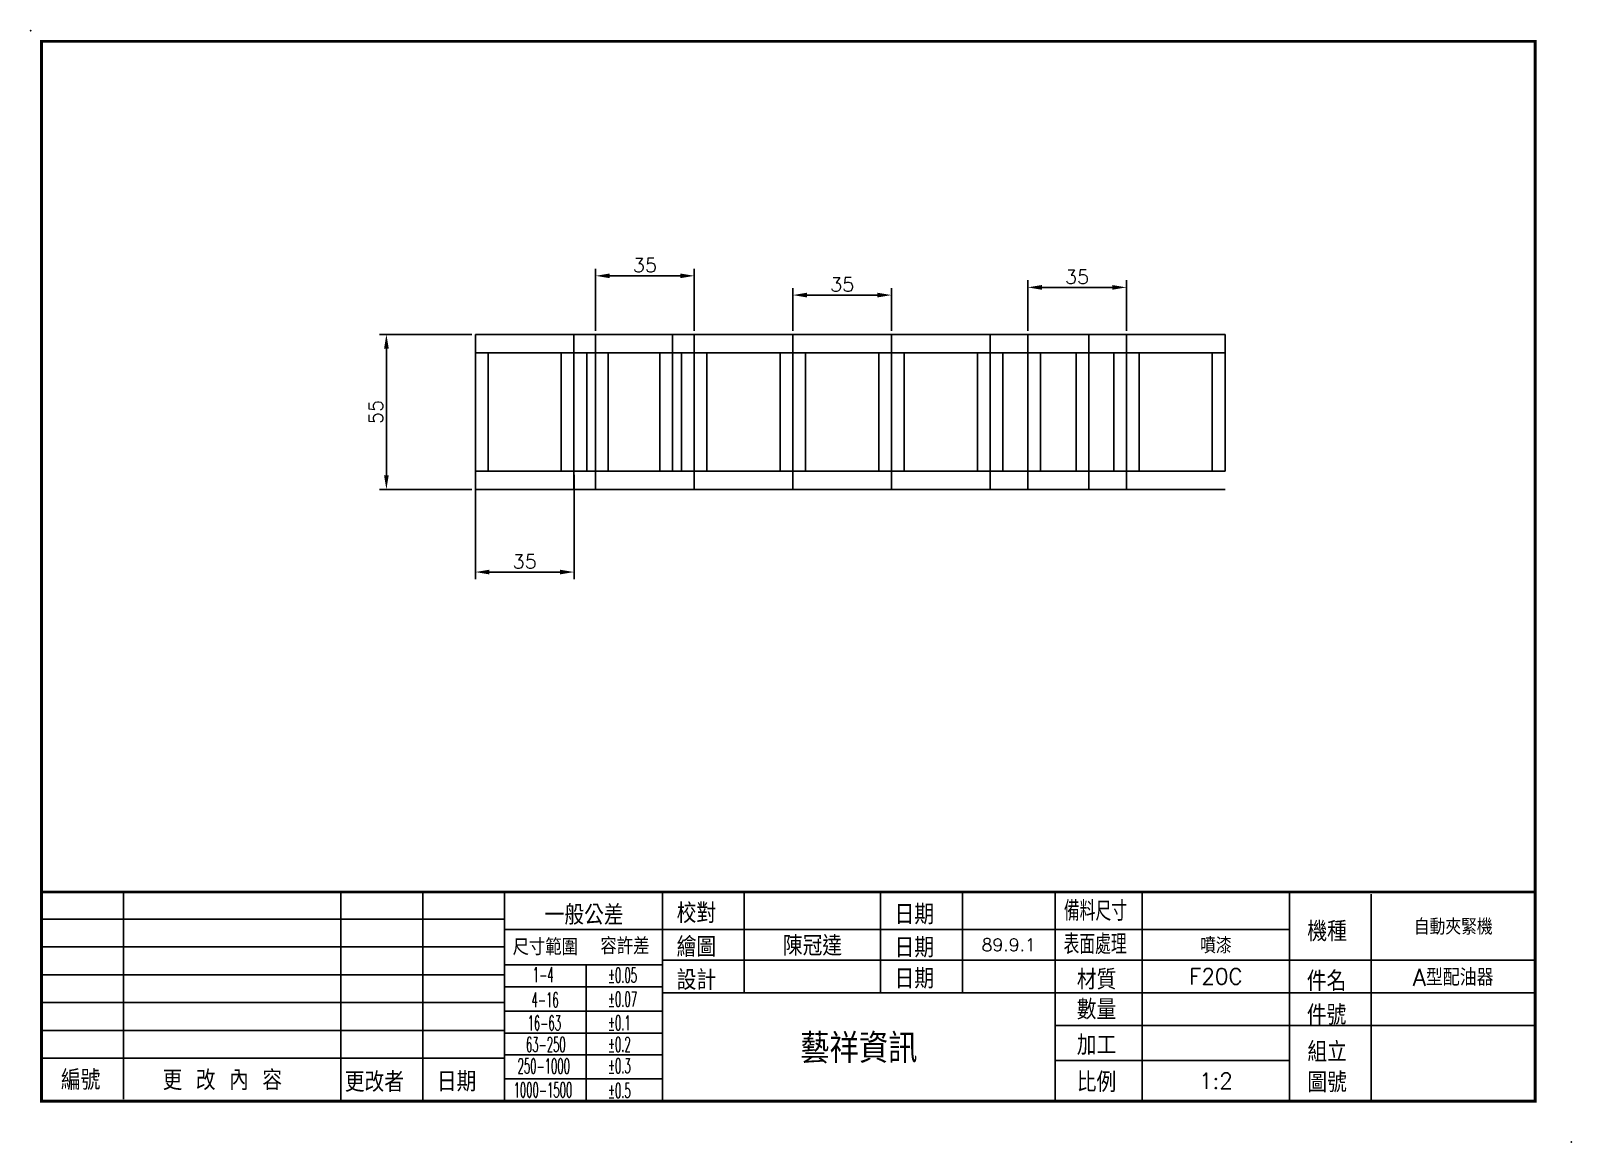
# Model space of a CAD drawing. Extents: x 170 to 717, y 716 to 1110.
import ezdxf
from ezdxf.enums import TextEntityAlignment as Align

# ---------------------------------------------------------------- set-up
doc = ezdxf.new("R2010")
doc.units = 0
doc.header["$LTSCALE"] = 2
doc.header["$MEASUREMENT"] = 0
doc.layers.get('0').update_dxf_attribs({"linetype": 'CONTINUOUS'})
doc.layers.get('DEFPOINTS').update_dxf_attribs({"linetype": 'CONTINUOUS'})
for name, color, linetype in [('BORDER', 7, 'CONTINUOUS'), ('DIM', 2, 'CONTINUOUS'), ('SHEET', 7, 'CONTINUOUS')]:
    doc.layers.add(name, color=color, linetype=linetype)
doc.styles.add('CHINA', font='romans.shx', dxfattribs={"bigfont": 'chineset.shx'})
doc.styles.add('ROMANS', font='romans', dxfattribs={"width": 0.5})
doc.styles.get("Standard").update_dxf_attribs({"font": 'txt.shx', "bigfont": 'chineset.shx'})
doc.dimstyles.get("Standard").update_dxf_attribs({"dimtxt": 0.18, "dimasz": 0.18, "dimexe": 0.18, "dimexo": 0.0625, "dimgap": 0.09, "dimtad": 0, "dimtih": 1, "dimtoh": 1, "dimdec": 4, "dimzin": 0, "dimtxsty": 'STANDARD', "dimcen": 0.09, "dimazin": 3, "dimtfac": 1, "dimtdec": 4, "dimtofl": 0, "dimtmove": 0, "dimatfit": 3, "dimtolj": 1, "dimtzin": 0})

# ---------------------------------------------------------------- blocks, each defined once
blk = doc.blocks.new('A4')
for p in [(-134.41, 77.3), (138.88, -119.82)]:
    blk.add_point(p)
at = {"layer": 'SHEET'}
for p, q in [((-117.99, -112.19), (-117.99, -75.44)), ((-79.39, -112.56), (-79.39, -75.44)), ((-64.88, -112.56), (-64.88, -75.44)), ((-50.37, -112.56), (-50.37, -75.44)), ((-22.32, -112.56), (-22.32, -75.44)), ((-7.82, -93.33), (-7.82, -75.44)), ((16.36, -93.33), (16.36, -75.44)), ((30.87, -93.33), (30.87, -75.44)), ((47.31, -112.56), (47.31, -75.44)), ((62.79, -112.56), (62.79, -75.44)), ((88.9, -112.56), (88.9, -75.44)), ((103.41, -112.56), (103.41, -75.81)), ((-132.5, -80.27), (-50.37, -80.27)), ((-50.37, -82.1), (88.9, -82.1)), ((-132.5, -85.2), (-50.37, -85.2)), ((-132.5, -90.14), (-50.37, -90.14)), ((-50.37, -88.39), (-22.32, -88.39)), ((-35.86, -112.56), (-35.86, -88.39)), ((-22.32, -87.52), (132.5, -87.52)), ((-50.37, -92.25), (-22.32, -92.25)), ((-132.5, -95.07), (-50.37, -95.07)), ((-22.32, -93.33), (132.5, -93.33)), ((-50.37, -96.61), (-22.32, -96.61)), ((-132.5, -100), (-50.37, -100)), ((-50.37, -100.48), (-22.32, -100.48)), ((47.31, -99.13), (132.5, -99.13)), ((-132.5, -104.93), (-50.37, -104.93)), ((-50.37, -104.34), (-22.32, -104.34)), ((47.31, -105.31), (88.9, -105.31)), ((-50.37, -108.59), (-22.32, -108.59))]:
    blk.add_line(p, q, dxfattribs=at)
at = {"layer": 'SHEET', "const_width": 0.5}
blk.add_lwpolyline([(-132.5, -112.56), (-132.5, 75.44), (132.5, 75.44), (132.5, -112.56)], close=True, dxfattribs=at)
blk.add_lwpolyline([(-132.5, -75.44), (132.5, -75.44)], dxfattribs=at)
at = {"layer": 'SHEET', "color": 2, "style": 'CHINA'}
blk.add_text('一般公差', height=3.5, dxfattribs=at).set_placement((-36.25, -79.33), align=Align.MIDDLE)
for s, height, p in [('校對', 3.5, (-19.82, -80.96)), ('日期', 3.5, (18.84, -81.18)), ('機種', 3.5, (92.08, -84.19)), ('尺寸範圍', 2.901, (-48.93, -86.66)), ('容許差', 2.901, (-33.34, -86.48)), ('繪圖', 3.5, (-19.82, -86.95)), ('日期', 3.5, (18.84, -87.06)), ('設計', 3.5, (-19.82, -92.82)), ('日期', 3.5, (18.84, -92.58)), ('材質', 3.5, (51.17, -92.74)), ('件名', 3.5, (91.98, -93.02)), ('數量', 3.5, (51.17, -98.05)), ('件號', 3.5, (91.98, -99.02)), ('加工', 3.5, (51.17, -104.35)), ('組立', 3.5, (92.08, -105.55)), ('編號', 3.5, (-129.06, -110.55)), ('更 改 內 容', 3.5, (-111.03, -110.59)), ('更改者', 3.5, (-78.7, -110.9)), ('日期', 3.5, (-62.36, -110.83)), ('比例', 3.5, (51.17, -110.93)), ('圖號', 3.5, (92.08, -110.97))]:
    blk.add_text(s, height=height, dxfattribs=at).set_placement(p)
at = {"layer": 'SHEET', "color": 2}
for s, height, style, width, p in [('備料尺寸', 3.5, 'CHINA', 0.8, (48.88, -80.56)), ('表面處理', 3.5, 'CHINA', 0.8, (48.82, -86.47)), ('1-4', 2.611, 'ROMANS', 0.5, (-45.35, -91.42)), ('%%p0.05', 2.611, 'ROMANS', 0.5, (-32, -91.52)), ('4-16', 2.611, 'ROMANS', 0.5, (-45.57, -95.88)), ('%%p0.07', 2.611, 'ROMANS', 0.5, (-32, -95.75)), ('16-63', 2.611, 'ROMANS', 0.5, (-46.27, -99.99)), ('%%p0.1', 2.611, 'ROMANS', 0.5, (-32, -99.98)), ('63-250', 2.611, 'ROMANS', 0.5, (-46.56, -103.81)), ('%%p0.2', 2.611, 'ROMANS', 0.5, (-32, -103.78)), ('250-1000', 2.611, 'ROMANS', 0.5, (-48.04, -107.62)), ('%%p0.3', 2.611, 'ROMANS', 0.5, (-32, -107.59)), ('1000-1500', 2.611, 'ROMANS', 0.5, (-48.75, -111.87)), ('%%p0.5', 2.611, 'ROMANS', 0.5, (-32, -111.98))]:
    blk.add_text(s, height=height, dxfattribs=dict(at, style=style, width=width)).set_placement(p)
blk = doc.blocks.new('A4TZT')
at = {"layer": 'DIM', "color": 2, "linetype": 'CONTINUOUS', "style": 'CHINA'}
for tag, height, p in [('ITEM', 2.8, (117.95, -81.48)), ('DRAWER', 3.5, (4.27, -84.81)), ('DATE1', 2.24, (39.09, -84.81)), ('SURFACE', 2.8, (75.84, -84.81)), ('DESIGNER', 3.5, (4.26, -90.48)), ('DATE2', 2.24, (39.09, -90.43)), ('MATERIAL', 2.8, (75.84, -90.43)), ('PARTNAME', 3, (117.95, -90.43)), ('QTY', 2.8, (75.84, -96.23)), ('PNUM', 2.8, (117.95, -96.23)), ('COMPANY', 5.2, (12.49, -102.95)), ('COMNO', 2.8, (117.95, -105.85)), ('SCALE', 2.8, (75.84, -108.94))]:
    blk.add_attdef(tag, text='', height=height, dxfattribs=at).set_placement(p, align=Align.MIDDLE)
blk = doc.blocks.new('*D3')
at = {"color": 0, "linetype": 'BYBLOCK'}
for p, q in [((440.62, 1003.31), (440.62, 1018.53)), ((475.62, 1003.31), (475.62, 1018.53)), ((470.62, 1016.03), (445.62, 1016.03))]:
    blk.add_line(p, q, dxfattribs=at)
for points in [[(445.62, 1016.86), (445.62, 1015.19), (440.62, 1016.03)], [(470.62, 1016.86), (470.62, 1015.19), (475.62, 1016.03)]]:
    blk.add_solid(points, dxfattribs=at)
at = {"layer": 'DEFPOINTS', "color": 0, "linetype": 'BYBLOCK'}
for p in [(440.62, 1016.03), (440.62, 1002.06), (475.62, 1002.06)]:
    blk.add_point(p, dxfattribs=at)
at = {"color": 0, "linetype": 'BYBLOCK', "insert": (458.12, 1019.78), "char_height": 5, "attachment_point": 5}
blk.add_mtext('\\A1;35', dxfattribs=at)
blk = doc.blocks.new('*D4')
at = {"color": 0, "linetype": 'BYBLOCK'}
for p, q in [((326.7, 1002.06), (293.88, 1002.06)), ((296.38, 952.06), (296.38, 997.06)), ((326.7, 947.06), (293.88, 947.06))]:
    blk.add_line(p, q, dxfattribs=at)
for points in [[(295.55, 997.06), (297.21, 997.06), (296.38, 1002.06)], [(295.55, 952.06), (297.21, 952.06), (296.38, 947.06)]]:
    blk.add_solid(points, dxfattribs=at)
at = {"layer": 'DEFPOINTS', "color": 0, "linetype": 'BYBLOCK'}
for p in [(296.38, 1002.06), (327.95, 1002.06), (327.95, 947.06)]:
    blk.add_point(p, dxfattribs=at)
at = {"color": 0, "linetype": 'BYBLOCK', "insert": (292.63, 974.56), "char_height": 5, "attachment_point": 5, "rotation": 90}
blk.add_mtext('\\A1;55', dxfattribs=at)
blk = doc.blocks.new('*D5')
at = {"color": 0, "linetype": 'BYBLOCK'}
for p, q in [((370.62, 1003.31), (370.62, 1025.35)), ((375.62, 1022.85), (400.62, 1022.85)), ((405.62, 1003.31), (405.62, 1025.35))]:
    blk.add_line(p, q, dxfattribs=at)
for points in [[(375.62, 1023.68), (375.62, 1022.02), (370.62, 1022.85)], [(400.62, 1023.68), (400.62, 1022.02), (405.62, 1022.85)]]:
    blk.add_solid(points, dxfattribs=at)
at = {"layer": 'DEFPOINTS', "color": 0, "linetype": 'BYBLOCK'}
for p in [(405.62, 1022.85), (370.62, 1002.06), (405.62, 1002.06)]:
    blk.add_point(p, dxfattribs=at)
at = {"color": 0, "linetype": 'BYBLOCK', "insert": (388.12, 1026.6), "char_height": 5, "attachment_point": 5}
blk.add_mtext('\\A1;35', dxfattribs=at)
blk = doc.blocks.new('*D6')
at = {"color": 0, "linetype": 'BYBLOCK'}
for p, q in [((523.95, 1003.31), (523.95, 1021.26)), ((528.95, 1018.76), (553.95, 1018.76)), ((558.95, 1003.31), (558.95, 1021.26))]:
    blk.add_line(p, q, dxfattribs=at)
for points in [[(528.95, 1019.59), (528.95, 1017.92), (523.95, 1018.76)], [(553.95, 1019.59), (553.95, 1017.92), (558.95, 1018.76)]]:
    blk.add_solid(points, dxfattribs=at)
at = {"layer": 'DEFPOINTS', "color": 0, "linetype": 'BYBLOCK'}
for p in [(558.95, 1018.76), (523.95, 1002.06), (558.95, 1002.06)]:
    blk.add_point(p, dxfattribs=at)
at = {"color": 0, "linetype": 'BYBLOCK', "insert": (541.45, 1022.51), "char_height": 5, "attachment_point": 5}
blk.add_mtext('\\A1;35', dxfattribs=at)
blk = doc.blocks.new('*D7')
at = {"color": 0, "linetype": 'BYBLOCK'}
for p, q in [((327.95, 952.31), (327.95, 915.27)), ((362.95, 952.31), (362.95, 915.27)), ((332.95, 917.77), (357.95, 917.77))]:
    blk.add_line(p, q, dxfattribs=at)
for points in [[(332.95, 918.6), (332.95, 916.94), (327.95, 917.77)], [(357.95, 918.6), (357.95, 916.94), (362.95, 917.77)]]:
    blk.add_solid(points, dxfattribs=at)
at = {"layer": 'DEFPOINTS', "color": 0, "linetype": 'BYBLOCK'}
for p in [(327.95, 953.56), (362.95, 953.56), (362.95, 917.77)]:
    blk.add_point(p, dxfattribs=at)
at = {"color": 0, "linetype": 'BYBLOCK', "insert": (345.45, 921.52), "char_height": 5, "attachment_point": 5}
blk.add_mtext('\\A1;35', dxfattribs=at)

msp = doc.modelspace()

# ---------------------------------------------------------------- linework, layer by layer
at = {"color": 7, "linetype": 'CONTINUOUS'}
for p, q in [((327.9459, 1002.06164), (362.9459, 1002.06164)), ((327.9459, 947.06164), (327.9459, 1002.06164)), ((362.9459, 1002.06164), (362.9459, 995.56164)), ((362.9459, 1002.06164), (397.9459, 1002.06164)), ((362.9459, 947.06164), (362.9459, 1002.06164)), ((370.62443, 1002.06164), (405.62443, 1002.06164)), ((370.62443, 947.06164), (370.62443, 1002.06164)), ((397.9459, 1002.06164), (397.9459, 995.56164)), ((405.62443, 1002.06164), (405.62443, 995.56164)), ((405.62443, 1002.06164), (440.62443, 1002.06164)), ((405.62443, 947.06164), (405.62443, 1002.06164)), ((440.62443, 1002.06164), (440.62443, 995.56164)), ((440.62443, 1002.06164), (475.62443, 1002.06164)), ((440.62443, 947.06164), (440.62443, 1002.06164)), ((475.62443, 1002.06164), (475.62443, 995.56164)), ((475.62443, 947.06164), (475.62443, 1002.06164)), ((475.62443, 1002.06164), (510.62443, 1002.06164)), ((510.62443, 1002.06164), (510.62443, 995.56164)), ((510.62443, 1002.06164), (545.62443, 1002.06164)), ((510.62443, 947.06164), (510.62443, 1002.06164)), ((523.9459, 1002.06164), (558.9459, 1002.06164)), ((523.9459, 947.06164), (523.9459, 1002.06164)), ((545.62443, 1002.06164), (545.62443, 995.56164)), ((558.9459, 1002.06164), (558.9459, 995.56164)), ((558.9459, 1002.06164), (593.9459, 1002.06164)), ((558.9459, 947.06164), (558.9459, 1002.06164)), ((593.9459, 1002.06164), (593.9459, 995.56164)), ((327.9459, 995.56164), (362.9459, 995.56164)), ((332.4459, 953.56164), (332.4459, 995.56164)), ((358.4459, 995.56164), (358.4459, 953.56164)), ((362.9459, 995.56164), (397.9459, 995.56164)), ((362.9459, 953.56164), (362.9459, 995.56164)), ((367.4459, 953.56164), (367.4459, 995.56164)), ((370.62443, 995.56164), (405.62443, 995.56164)), ((370.62443, 995.56164), (370.62443, 953.56164)), ((375.12443, 953.56164), (375.12443, 995.56164)), ((393.4459, 995.56164), (393.4459, 953.56164)), ((397.9459, 953.56164), (397.9459, 995.56164)), ((401.12443, 995.56164), (401.12443, 953.56164)), ((405.62443, 995.56164), (440.62443, 995.56164)), ((405.62443, 995.56164), (405.62443, 953.56164)), ((410.12443, 953.56164), (410.12443, 995.56164)), ((436.12443, 995.56164), (436.12443, 953.56164)), ((440.62443, 995.56164), (475.62443, 995.56164)), ((440.62443, 995.56164), (440.62443, 953.56164)), ((445.12443, 953.56164), (445.12443, 995.56164)), ((471.12443, 995.56164), (471.12443, 953.56164)), ((475.62443, 995.56164), (475.62443, 953.56164)), ((475.62443, 995.56164), (510.62443, 995.56164)), ((480.12443, 953.56164), (480.12443, 995.56164)), ((506.12443, 995.56164), (506.12443, 953.56164)), ((510.62443, 995.56164), (545.62443, 995.56164)), ((510.62443, 995.56164), (510.62443, 953.56164)), ((515.12443, 953.56164), (515.12443, 995.56164)), ((523.9459, 995.56164), (558.9459, 995.56164)), ((528.4459, 953.56164), (528.4459, 995.56164)), ((541.12443, 995.56164), (541.12443, 953.56164)), ((545.62443, 995.56164), (545.62443, 953.56164)), ((554.4459, 995.56164), (554.4459, 953.56164)), ((558.9459, 995.56164), (593.9459, 995.56164)), ((558.9459, 995.56164), (558.9459, 953.56164)), ((563.4459, 953.56164), (563.4459, 995.56164)), ((589.4459, 995.56164), (589.4459, 953.56164)), ((593.9459, 995.56164), (593.9459, 953.56164)), ((327.9459, 953.56164), (362.9459, 953.56164)), ((362.9459, 947.06164), (362.9459, 953.56164)), ((362.9459, 953.56164), (397.9459, 953.56164)), ((370.62443, 953.56164), (405.62443, 953.56164)), ((405.62443, 947.06164), (405.62443, 953.56164)), ((405.62443, 953.56164), (440.62443, 953.56164)), ((440.62443, 947.06164), (440.62443, 953.56164)), ((440.62443, 953.56164), (475.62443, 953.56164)), ((475.62443, 947.06164), (475.62443, 953.56164)), ((475.62443, 953.56164), (510.62443, 953.56164)), ((510.62443, 947.06164), (510.62443, 953.56164)), ((510.62443, 953.56164), (545.62443, 953.56164)), ((523.9459, 953.56164), (558.9459, 953.56164)), ((545.62443, 947.06164), (545.62443, 953.56164)), ((558.9459, 947.06164), (558.9459, 953.56164)), ((558.9459, 953.56164), (593.9459, 953.56164)), ((327.9459, 947.06164), (362.9459, 947.06164)), ((362.9459, 947.06164), (397.9459, 947.06164)), ((370.62443, 947.06164), (405.62443, 947.06164)), ((405.62443, 947.06164), (440.62443, 947.06164)), ((440.62443, 947.06164), (475.62443, 947.06164)), ((475.62443, 947.06164), (510.62443, 947.06164)), ((510.62443, 947.06164), (545.62443, 947.06164)), ((523.9459, 947.06164), (558.9459, 947.06164)), ((558.9459, 947.06164), (593.9459, 947.06164))]:
    msp.add_line(p, q, dxfattribs=at)

# ---------------------------------------------------------------- block references
at = {"layer": 'BORDER', "xscale": 2, "yscale": 2, "zscale": 2}
msp.add_blockref('A4', (439.02031, 955.16882), dxfattribs=at)
at = {"layer": 'BORDER'}
ref = msp.add_blockref('A4TZT', (439.02031, 955.16882), dxfattribs=dict(at, xscale=2, yscale=2, zscale=2))
ref.add_attrib('DRAWER', '陳冠達', dxfattribs={"layer": 'DIM', "color": 2, "linetype": 'CONTINUOUS', "height": 7, "style": 'CHINA'}).set_placement((447.56673, 785.54473), align=Align.MIDDLE)
ref.add_attrib('COMPANY', '藝祥資訊', dxfattribs={"layer": 'DIM', "color": 2, "linetype": 'CONTINUOUS', "height": 10.4, "style": 'CHINA'}).set_placement((464.00833, 749.27648), align=Align.MIDDLE)
ref.add_attrib('DATE1', '89.9.1', dxfattribs={"layer": 'DIM', "color": 2, "linetype": 'CONTINUOUS', "height": 4.48, "style": 'CHINA'}).set_placement((517.20177, 785.54473), align=Align.MIDDLE)
ref.add_attrib('SURFACE', '噴漆', dxfattribs={"layer": 'DIM', "color": 2, "linetype": 'CONTINUOUS', "height": 5.6, "style": 'CHINA'}).set_placement((590.70542, 785.54473), align=Align.MIDDLE)
ref.add_attrib('MATERIAL', 'F20C', dxfattribs={"layer": 'DIM', "color": 2, "linetype": 'CONTINUOUS', "height": 5.6, "style": 'CHINA'}).set_placement((590.70542, 774.31673), align=Align.MIDDLE)
ref.add_attrib('SCALE', '1:2', dxfattribs={"layer": 'DIM', "color": 2, "linetype": 'CONTINUOUS', "height": 5.6, "style": 'CHINA'}).set_placement((590.70542, 737.2928), align=Align.MIDDLE)
ref.add_attrib('PARTNAME', 'A型配油器', dxfattribs={"layer": 'DIM', "color": 2, "linetype": 'CONTINUOUS', "height": 6, "style": 'CHINA'}).set_placement((674.92673, 774.31673), align=Align.MIDDLE)
ref.add_attrib('ITEM', '自動夾緊機', dxfattribs={"layer": 'DIM', "color": 2, "linetype": 'CONTINUOUS', "height": 5.6, "style": 'CHINA'}).set_placement((674.92673, 792.20907), align=Align.MIDDLE)

# ---------------------------------------------------------------- dimensions: what is measured, and where the dimension line sits
at = {"layer": 'DIM'}
for base, p1, p2, picture, middle in [((405.62443, 1022.84961), (370.62443, 1002.06164), (405.62443, 1002.06164), '*D5', (388.12443, 1026.59961)), ((440.62443, 1016.02624), (475.62443, 1002.06164), (440.62443, 1002.06164), '*D3', (458.12443, 1019.77624)), ((558.9459, 1018.75559), (523.9459, 1002.06164), (558.9459, 1002.06164), '*D6', (541.4459, 1022.50559)), ((362.9459, 917.76964), (327.9459, 953.56164), (362.9459, 953.56164), '*D7', (345.4459, 921.51964))]:
    dim = msp.add_linear_dim(base=base, p1=p1, p2=p2, dimstyle='STANDARD', override={"dimscale": 2, "dimtxt": 2.5, "dimasz": 2.5, "dimexe": 1.25, "dimexo": 0.625, "dimgap": 0.625, "dimtad": 1, "dimtih": 0, "dimtoh": 0, "dimzin": 8, "dimcen": 2.5, "dimtdec": 8, "dimtofl": 1}, dxfattribs=at)
    dim.commit()
    dim.dimension.update_dxf_attribs({"geometry": picture, "text_midpoint": middle})
dim = msp.add_linear_dim(base=(296.37948, 1002.06164), p1=(327.9459, 947.06164), p2=(327.9459, 1002.06164), angle=90, dimstyle='STANDARD', override={"dimscale": 2, "dimtxt": 2.5, "dimasz": 2.5, "dimexe": 1.25, "dimexo": 0.625, "dimgap": 0.625, "dimtad": 1, "dimtih": 0, "dimtoh": 0, "dimzin": 8, "dimcen": 2.5, "dimtdec": 8, "dimtofl": 1}, dxfattribs=at)
dim.commit()
dim.dimension.update_dxf_attribs({"geometry": '*D4', "text_midpoint": (292.62948, 974.56164)})

doc.saveas('drawing.dxf')
